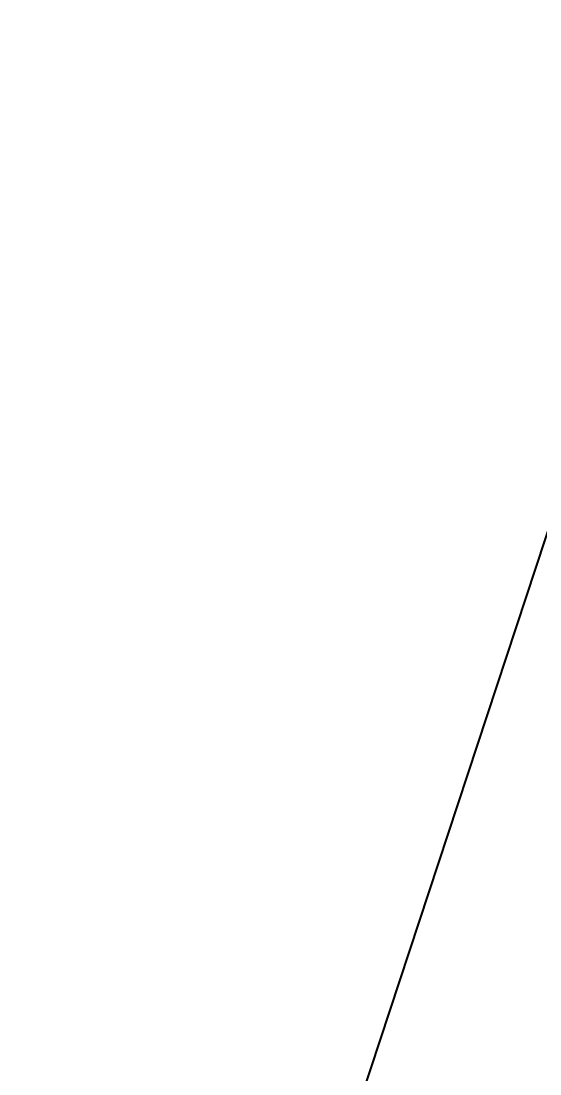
# Model space of a CAD drawing. Header units: metres. Extents: x 2682525 to 2683550, y 1250555 to 1251328.
# Drawn here: x 2683059.48 to 2683062.89, y 1250845.37 to 1250852.29 of the extents above; entities that cross this region are included whole.
import ezdxf

# ---------------------------------------------------------------- set-up
doc = ezdxf.new("R2010")
doc.units = ezdxf.units.M
doc.header["$PDMODE"] = 2
doc.header["$PDSIZE"] = -2
doc.linetypes.add('IMPORT-_22_ISO-10 Strichpunktlinie _2_', pattern=[46.98999999999999, 30.47999999999999, -7.619999999999998, 1.270000000000001, -7.619999999999998])
doc.linetypes.add('IMPORT-_24_ISO-02 Strichlinie _2_', pattern=[38.09999999999999, 30.47999999999999, -7.619999999999998])
for name, color, linetype, lineweight, true_color in [('2458 A U1_dwg-1', 9, 'Continuous', 18, 0x808080), ('_22_000 Linien-Strichpunktlinie kurz 0_10', 9, 'IMPORT-_22_ISO-10 Strichpunktlinie _2_', 18, 0x808080), ('_24_Keine-1', 1, 'IMPORT-_24_ISO-02 Strichlinie _2_', 18, 0xff0000), ('_25_200 Materialien-Beton', 9, 'Continuous', 18, 0x808080), ('_25_300 Bauteile 3D-Raum-NGF Nettogeschossfläche', 9, 'Continuous', 18, 0x808080), ('_25_300 Bauteile 3D-Wand Innen', 9, 'Continuous', 18, 0x808080), ('_25_600 Situation-Baulinie', 9, 'Continuous', 18, 0x808080), ('_25_800 Beschriftung-1_50-Text', 9, 'Continuous', 18, 0x808080), ('_25_Keine', 9, 'Continuous', 18, 0x808080), ('Bemassung', 9, 'Continuous', 18, 0x808080)]:
    doc.layers.add(name, color=color, linetype=linetype, lineweight=lineweight, true_color=true_color)
doc.layers.add('A-____-____-DIMS', color=7, linetype='Continuous', lineweight=9)
doc.layers.add('Bemassung-1', color=7, linetype='Continuous', lineweight=18)
doc.styles.add('Arial_31', font='arial.ttf', dxfattribs={"width": 0.9, "height": 200})
doc.styles.add('ISOCP_10', font='isocp___.ttf', dxfattribs={"height": 251.7216435185185})
doc.styles.add('ISOCP_2', font='isocp___.ttf', dxfattribs={"height": 125.8608217592593})
doc.styles.add('ISOCP_3', font='isocp___.ttf', dxfattribs={"height": 75.51649305555554})
doc.styles.add('ISOCP_7', font='isocp___.ttf', dxfattribs={"height": 151.0329861111111})
doc.dimstyles.new('2_0_mm_-_Arial', dxfattribs={"dimscale": 304.8, "dimtxt": 204.051879991394, "dimasz": 0.2460629921259842, "dimexe": 0.3280839895013123, "dimexo": 0.3280840109072179, "dimgap": 0.08202099737532807, "dimtad": 1, "dimdec": 1, "dimlfac": 0.001, "dimrnd": 0.09999999999999999, "dimzin": 0, "dimdsep": 46, "dimtxsty": 'Arial_31', "dimblk1": 'OBLIQUE', "dimblk2": 'OBLIQUE', "dimsah": 1, "dimcen": 0.09, "dimdle": 0.3280839895013123, "dimazin": 0, "dimtfac": 1, "dimtdec": 4, "dimtix": 1, "dimtmove": 0, "dimatfit": 3, "dimfxl": 1, "dimtvp": 1, "dimtfill": 1, "dimtolj": 1, "dimtzin": 0, "dimarcsym": 2})
doc.dimstyles.new('2_0_mm_-_Arial_1', dxfattribs={"dimscale": 304.8, "dimtxt": 204.051879991394, "dimasz": 0.2460629921259842, "dimexe": 0.3280839895013123, "dimexo": 0.3280840109072179, "dimgap": 0.08202099737532807, "dimtad": 1, "dimdec": 1, "dimlfac": 0.001, "dimrnd": 0.09999999999999999, "dimzin": 0, "dimdsep": 46, "dimtxsty": 'Arial_31', "dimblk1": 'OBLIQUE', "dimblk2": 'OBLIQUE', "dimsah": 1, "dimcen": 0.09, "dimdle": 0.3280839895013123, "dimazin": 0, "dimtfac": 1, "dimtdec": 4, "dimtix": 1, "dimtmove": 2, "dimatfit": 3, "dimfxl": 1, "dimtvp": 1, "dimtfill": 1, "dimtolj": 1, "dimtzin": 0, "dimarcsym": 2})
pattern_1 = [(18.233, (0, 0), (18.77292067800844, -56.98752011815572), []), (288.233, (0, 0), (63.31313485127099, 20.85671487326738), [])]

# ---------------------------------------------------------------- blocks, each defined once
blk = doc.blocks.new('2458 A U1_dwg_VW_SLASH-9044897-U01 Bodenplatte')
at = {"layer": 'Bemassung'}
for p, q in [((-111817.9095322741, -32550.50193177329), (-111930.1627337875, -32662.75513328666)), ((-111774.0361330308, -32606.62853252998), (-111986.2773439682, -32606.62853252998))]:
    blk.add_line(p, q, dxfattribs=at)
blk = doc.blocks.new('2458 A U1_dwg_VW_SLASH-9044900-U01 Bodenplatte')
at = {"layer": 'Bemassung'}
for p, q in [((-111930.1627337875, -32662.75513328683), (-111817.9095322741, -32550.50193177346)), ((-111974.0361330307, -32606.62853253014), (-111761.7949220933, -32606.62853253014))]:
    blk.add_line(p, q, dxfattribs=at)
blk = doc.blocks.new('2458 A U1_dwg_VW_SLASH-9046456-U01 Bodenplatte')
at = {"layer": 'Bemassung'}
for p, q in [((-113835.2471088184, -32287.70139604706), (-113722.9939073051, -32175.44819453369)), ((-113879.1205080617, -32231.57479529037), (-113666.8792971243, -32231.57479529037))]:
    blk.add_line(p, q, dxfattribs=at)
blk = doc.blocks.new('2458 A U1_dwg_VW_SLASH-9046457-U01 Bodenplatte')
at = {"layer": 'Bemassung'}
for p, q in [((-113942.9939072961, -32175.44819453369), (-114055.2471088094, -32287.70139604706)), ((-113899.1205080528, -32231.57479529037), (-114111.3617189902, -32231.57479529037))]:
    blk.add_line(p, q, dxfattribs=at)
blk = doc.blocks.new('2458 A U1_dwg_VW_SLASH-9046458-U01 Bodenplatte')
at = {"layer": 'Bemassung'}
for p, q in [((-113322.9939073068, -32175.44819453038), (-113435.2471088202, -32287.70139604375)), ((-113279.1205080635, -32231.57479528707), (-113491.361719001, -32231.57479528707))]:
    blk.add_line(p, q, dxfattribs=at)
blk = doc.blocks.new('2458 A U1_dwg_VW_SLASH-9046459-U01 Bodenplatte')
at = {"layer": 'Bemassung'}
for p, q in [((-113835.2471088184, -32287.70139604375), (-113722.9939073051, -32175.44819453038)), ((-113879.1205080617, -32231.57479528707), (-113666.8792971243, -32231.57479528707))]:
    blk.add_line(p, q, dxfattribs=at)
blk = doc.blocks.new('2458 A U1_dwg_VW_SLASH-9046460-U01 Bodenplatte')
at = {"layer": 'Bemassung'}
for p, q in [((-113335.2471088202, -32287.70139603778), (-113222.9939073068, -32175.44819452441)), ((-113379.1205080635, -32231.5747952811), (-113166.879297126, -32231.5747952811))]:
    blk.add_line(p, q, dxfattribs=at)
blk = doc.blocks.new('2458 A U1_dwg_VW_SLASH-9046461-U01 Bodenplatte')
at = {"layer": 'Bemassung'}
for p, q in [((-113322.9939073068, -32175.44819452441), (-113435.2471088202, -32287.70139603778)), ((-113279.1205080635, -32231.5747952811), (-113491.361719001, -32231.5747952811))]:
    blk.add_line(p, q, dxfattribs=at)
blk = doc.blocks.new('2458 A U1_dwg_VW_SLASH-9046462-U01 Bodenplatte')
at = {"layer": 'Bemassung'}
for p, q in [((-113075.2471088184, -32287.70139603626), (-112962.9939073051, -32175.44819452289)), ((-113119.1205080617, -32231.57479527958), (-112906.8792971242, -32231.57479527958))]:
    blk.add_line(p, q, dxfattribs=at)
blk = doc.blocks.new('2458 A U1_dwg_VW_SLASH-9046463-U01 Bodenplatte')
at = {"layer": 'Bemassung'}
for p, q in [((-113222.9939073068, -32175.44819452289), (-113335.2471088202, -32287.70139603626)), ((-113179.1205080635, -32231.57479527958), (-113391.361719001, -32231.57479527958))]:
    blk.add_line(p, q, dxfattribs=at)
blk = doc.blocks.new('2458 A U1_dwg-9041719-U01 Bodenplatte')
at = {"layer": '_25_200 Materialien-Beton'}
h = blk.add_hatch(dxfattribs=at)
h.set_pattern_fill('FP_1', color=256, style=0, pattern_type=2)
h.set_pattern_definition(pattern_1)
h.paths.add_polyline_path([(-113779.1205080546, -33633.60583742596), (-113379.1205080604, -33633.60583740992), (-113379.1205080637, -32683.05966288998), (-113779.1205080562, -32683.05966288995)])
h = blk.add_hatch(dxfattribs=at)
h.set_pattern_fill('FP_1', color=256, style=0, pattern_type=2)
h.set_pattern_definition(pattern_1)
h.paths.add_polyline_path([(-113779.1205080559, -34033.60583743265), (-113019.1205080559, -34033.60583742125), (-113019.1205080619, -33633.60583741458), (-113779.1205080562, -33633.605837426), (-113779.1205080586, -33853.59966179221)])
h = blk.add_hatch(dxfattribs=at)
h.set_pattern_fill('FP_1', color=256, style=0, pattern_type=2)
h.set_pattern_definition(pattern_1)
h.paths.add_polyline_path([(-114279.1205080539, -34033.60583744016), (-113779.1205080539, -34033.60247921461), (-113779.1205080528, -33853.59966179221), (-114279.1205080528, -33853.59966179221)])
h = blk.add_hatch(dxfattribs=at)
h.set_pattern_fill('FP_1', color=256, style=0, pattern_type=2)
h.set_pattern_definition(pattern_1)
h.paths.add_polyline_path([(-113020.7804358144, -36217.62907878694), (-113019.1205080559, -34033.60583742125), (-113369.1205080377, -34033.60583744865), (-113319.1205080231, -36217.62907877823)])
h = blk.add_hatch(dxfattribs=at)
h.set_pattern_fill('FP_1', color=256, style=0, pattern_type=2)
h.set_pattern_definition(pattern_1)
h.paths.add_polyline_path([(-118724.2550663651, -36217.6290787884), (-108898.0000000001, -36217.62907878838), (-108898.0000000001, -35967.62907878837), (-118474.2550663652, -35967.62907878838)])
h = blk.add_hatch(dxfattribs=at)
h.set_pattern_fill('FP_1', color=256, style=0, pattern_type=2)
h.set_pattern_definition(pattern_1)
h.paths.add_polyline_path([(-113020.7804358107, -36217.62907878696), (-112647.2917795154, -36217.62907878136), (-112647.2917795192, -35967.62907878844), (-113020.7804358144, -35967.62907879404)])
at = {"layer": '_25_Keine'}
for points in [[(-113920.5418642956, -32824.4810191294), (-113779.1205080562, -32683.05966288997), (-113920.5418642956, -32541.63830665478)], [(-113237.6991518427, -32824.4810191252), (-113379.1205080778, -32683.05966289003), (-113237.6991518427, -32541.63830665056)], [(-113510.5418642897, -34175.02719366588), (-113369.1205080502, -34033.60583742644), (-113510.5418642897, -33892.18448119125)], [(-114140.541864294, -34718.34878192034), (-113999.1205080545, -34576.9274256809), (-114140.541864294, -34435.5060694457)], [(-112879.0801352618, -35023.01758384486), (-113020.5014914969, -34881.59622760963), (-112879.0801352618, -34740.17487137021)], [(-113460.5418642625, -36359.05043501766), (-113319.1205080231, -36217.62907877822), (-113460.5418642625, -36076.20772254303)]]:
    blk.add_hatch(color=256, dxfattribs=at).paths.add_polyline_path(points)
at = {"layer": '_22_000 Linien-Strichpunktlinie kurz 0_10', "flags": 128}
for points in [[(-104229.0730545035, -21408.61881256097), (-105204.2550664989, -21408.61881256097), (-105204.2550664989, -24208.61884571297), (-100924.0361330748, -24208.61884571297), (-100924.0361330748, -37188.61881257763), (-109124.0361330749, -37188.61881257763), (-109124.0361330749, -34258.61881234243), (-118874.2550664968, -34258.61881234243), (-118874.2550664968, -27098.61881237621), (-117674.2550664968, -27098.61881237621), (-117674.2550664968, -21873.83377174422)], [(-104229.0730545035, -21408.61881256097), (-105204.2550664989, -21408.61881256097), (-105204.2550664989, -24208.61884571297), (-100924.0361330748, -24208.61884571297), (-100924.0361330748, -37188.61881257763), (-109124.0361330749, -37188.61881257763), (-109124.0361330749, -34258.61881234243), (-118874.2550664968, -34258.61881234243), (-118874.2550664968, -27098.61881237621), (-117674.2550664968, -27098.61881237621), (-117674.2550664968, -21873.83377174422)], [(-102517.8593740747, -36783.61881257759), (-102517.8593740747, -36963.61881257763), (-108899.0361330747, -36963.61881257763), (-108899.0361330747, -34033.61881234244), (-116024.2361330747, -34033.61881234244), (-116024.2361330747, -33853.61881234241)], [(-102517.8593740747, -36783.61881257759), (-102517.8593740747, -36963.61881257763), (-108899.0361330747, -36963.61881257763), (-108899.0361330747, -34033.61881234244), (-116024.2361330747, -34033.61881234244), (-116024.2361330747, -33853.61881234241)]]:
    blk.add_lwpolyline(points, dxfattribs=at)
at = {"layer": '_24_Keine-1', "flags": 128}
blk.add_lwpolyline([(-120346.04804202, -37184.60759412197), (-79100.88624511052, -37184.60759412197), (-44387.89335349894, -37184.60759412197), (-34398.49231407593, -37203.06322460497), (-15063.83701333332, -36526.14934421361), (-8041.731119435301, -36152.02896011105)], dxfattribs=at)
blk.add_lwpolyline([(-120346.04804202, -37184.60759412197), (-79100.88624511052, -37184.60759412197), (-44387.89335349894, -37184.60759412197), (-34398.49231407593, -37203.06322460497), (-15063.83701333332, -36526.14934421361), (-8041.731119435301, -36152.02896011105)], dxfattribs=at)
at = {"layer": '_25_200 Materialien-Beton', "flags": 128}
for points in [[(-18304.1090539221, -33460.46579612361), (-18304.1090539221, -36217.62907878838), (-48500.30777385931, -36217.62907878838), (-78601.41820321263, -36217.62907878838), (-101147.9999999997, -36217.62907878838), (-108898, -36217.62907878838), (-118724.255066365, -36217.62907878838), (-118724.255066365, -27248.6188122859), (-117524.2550665291, -27248.6188122859), (-117524.2550665291, -24902.67338658694)], [(-45650.307773881, -30877.67519800747), (-45650.307773881, -35967.62907878837), (-48500.30777385931, -35967.62907878837), (-78601.41820321263, -35967.62907878837), (-101147.9999999998, -35967.62907878837), (-108898, -35967.62907878837), (-118474.255066365, -35967.62907878837), (-118474.255066365, -27498.61881228587), (-117274.2550665292, -27498.61881228587), (-117274.2550665292, -24902.84229519893)], [(-113779.120508056, -32683.05966288991), (-113779.120508056, -33633.60583742592), (-113379.1205080603, -33633.60583742592), (-113379.1205080603, -32683.05966288994)], [(-114279.1205080538, -34033.60583744013), (-113779.1205080538, -34033.60583744013), (-113779.1205080538, -33853.59966179218), (-114279.1205080527, -33853.59966179218)], [(-112647.2917795153, -36217.62907878133), (-113020.7804358106, -36217.62907878133), (-113020.7804358106, -35967.629078794), (-112647.291779519, -35967.629078794)]]:
    blk.add_lwpolyline(points, dxfattribs=at)
for points in [[(-113779.1205080618, -33633.60583742596), (-113019.1205080618, -33633.60583742596), (-113019.1205080618, -34033.60583742122), (-113779.1205080558, -34033.60583742122)], [(-113020.7804358106, -36217.6290787869), (-113020.7804358106, -34033.60583742122), (-113369.1205080376, -34033.60583742122), (-113319.120508023, -36217.6290787782)]]:
    blk.add_lwpolyline(points, close=True, dxfattribs=at)
at = {"layer": '_25_300 Bauteile 3D-Raum-NGF Nettogeschossfläche', "flags": 128}
blk.add_lwpolyline([(-117274.2550665293, -27498.61881228585), (-118474.2550663646, -27498.61881228585), (-118474.2550663646, -35967.62907878839), (-78801.41820321266, -35967.62907878839), (-78801.41820321266, -28020.38244426707)], dxfattribs=at)
at = {"layer": '_25_300 Bauteile 3D-Wand Innen', "flags": 128}
for points in [[(-18304.1090539221, -33460.46579612361), (-18304.1090539221, -36217.62907878838), (-48500.30777385931, -36217.62907878838), (-78601.41820321263, -36217.62907878838), (-101147.9999999997, -36217.62907878838), (-108898, -36217.62907878838), (-118724.255066365, -36217.62907878838), (-118724.255066365, -27248.6188122859), (-117524.2550665291, -27248.6188122859), (-117524.2550665291, -24902.67338658694)], [(-78809.07370373262, -35967.62907878835), (-101147.9999999998, -35967.62907878835), (-108898, -35967.62907878835), (-118474.255066365, -35967.62907878835), (-118474.255066365, -27498.61881228587), (-117274.2550665291, -27498.61881228587), (-117274.2550665291, -24902.84229519893)]]:
    blk.add_lwpolyline(points, dxfattribs=at)
at = {"layer": '_25_600 Situation-Baulinie', "flags": 128}
blk.add_lwpolyline([(-39998.30878082777, -19697.6751988499), (-28728.35925969961, -19697.6751988499), (-28728.35925969961, -15650.46579640768), (-31328.35925987479, -15650.46579640768), (-31328.35925987479, -7749.77864224621), (-18478.89012047552, -7749.77864224621), (-18478.89012047552, -6190.465796475198), (-8478.890120348786, -6190.465796475198), (-8478.890120348786, -13050.46579667138), (-9678.89012010524, -13050.46579667138), (-9678.89012010524, -26600.46579642589), (-8478.890120445896, -26600.46579642589), (-8478.890120445896, -33460.46579628942), (-18304.10905391994, -33460.46579628942), (-18304.10905391994, -36217.6290792397), (-118724.2550663652, -36217.6290792397), (-118724.2550663652, -27248.61881228595), (-117524.2550665293, -27248.61881228595), (-117524.2550665293, -21873.83377174422)], dxfattribs=at)
at = {"layer": '_25_Keine'}
for p, q in [((-113779.1205080562, -32683.05966288997), (-113920.5418642956, -32541.63830665478)), ((-113920.5418642956, -32541.63830665478), (-113920.5418642956, -32824.4810191294)), ((-113379.1205080778, -32683.05966289003), (-113237.6991518427, -32541.63830665056)), ((-113237.6991518427, -32541.63830665056), (-113237.6991518427, -32824.4810191252)), ((-113920.5418642956, -32824.4810191294), (-113779.1205080562, -32683.05966288997)), ((-113237.6991518427, -32824.4810191252), (-113379.1205080778, -32683.05966289003)), ((-114021.797980698, -33250.0707347889), (-114012.0921305769, -33360.44233850603)), ((-113523.1845826998, -33787.95407735598), (-113564.3441060096, -33675.02404287836)), ((-113369.1205080502, -34033.60583742644), (-113510.5418642897, -33892.18448119125)), ((-113510.5418642897, -33892.18448119125), (-113510.5418642897, -34175.02719366588)), ((-113510.5418642897, -34175.02719366588), (-113369.1205080502, -34033.60583742644)), ((-113999.1205080467, -34253.60583744281), (-113999.1205080467, -34783.79807660083)), ((-113999.1205080545, -34576.9274256809), (-114140.541864294, -34435.5060694457)), ((-114140.541864294, -34435.5060694457), (-114140.541864294, -34718.34878192034)), ((-114140.541864294, -34718.34878192034), (-113999.1205080545, -34576.9274256809)), ((-113020.5014914969, -34881.59622760963), (-112879.0801352618, -34740.17487137021)), ((-112879.0801352618, -34740.17487137021), (-112879.0801352618, -35023.01758384486)), ((-112879.0801352618, -35023.01758384486), (-113020.5014914969, -34881.59622760963)), ((-113319.1205080231, -36217.62907877822), (-113460.5418642625, -36076.20772254303)), ((-113460.5418642625, -36076.20772254303), (-113460.5418642625, -36359.05043501766)), ((-113460.5418642625, -36359.05043501766), (-113319.1205080231, -36217.62907877822))]:
    blk.add_line(p, q, dxfattribs=at)
at = {"layer": '_25_Keine', "flags": 128}
for points in [[(-117269.2550664966, -24902.84567337119), (-101324.036133105, -24902.84567337119), (-101324.036133105, -35967.62907923994), (-117269.2550664967, -35967.62907923994)], [(-113279.1205080778, -32683.05966288847), (-113279.1205080778, -33633.60583740978), (-113379.1205080635, -33633.60583740978), (-113379.1205080635, -32683.05966289)], [(-113976.556645532, -32841.10377158592), (-113922.5923368801, -33454.7853544945), (-113558.5771218017, -33454.7853544945), (-113417.0295071362, -33842.98576595992), (-113194.4256358967, -33761.85242620213), (-113227.6658789789, -33670.65059349457), (-113359.0679179931, -33718.54369017015), (-113490.6496149464, -33357.52312518576), (-113833.6862290441, -33357.52312518576), (-113843.6449281762, -33244.43041244239), (-113550.1774792498, -33244.43041244239), (-113558.7125828541, -33147.23335484383), (-113852.180032139, -33147.23335484383), (-113870.6746460839, -32937.04604587086)], [(-113779.120508067, -32903.04051233035), (-113779.120508067, -33853.59966179219), (-113999.1205080527, -33853.59966179219), (-113999.1205080527, -32903.04051233365)], [(-113279.120508065, -33533.60583741845), (-113019.1205080632, -33533.60583741845), (-113019.1205080632, -33633.60583741454), (-113279.1205080635, -33633.60583741454)], [(-113279.1205080618, -33753.58668685016), (-113019.1205080543, -33753.58668685016), (-113019.1205080543, -33853.58668684626), (-113279.1205080603, -33853.58668684626)], [(-114279.1205080538, -34033.60583744015), (-113369.1205080376, -34033.60583744015), (-113369.1205080376, -34233.60583744862), (-114279.1205080508, -34233.60583744862), (-113369.1205080345, -34233.60583744862), (-113369.1205080345, -34253.60583744863), (-114279.1205080504, -34253.60583744863)]]:
    blk.add_lwpolyline(points, dxfattribs=at)
for points in [[(-115374.0361330307, -30857.67519800745), (-111874.0361330307, -30857.67519800745), (-111874.0361330307, -35857.67519800744), (-115374.0361330307, -35857.67519800744)], [(-115374.0361330307, -30857.67519800745), (-112874.0361330307, -30857.67519800745), (-112874.0361330307, -35857.67519800743), (-115374.0361330307, -35857.67519800743)], [(-111874.0361330308, -30857.67519800745), (-109374.0361330308, -30857.67519800745), (-109374.0361330308, -35857.67519800743), (-111874.0361330308, -35857.67519800743)], [(-116974.2550662479, -35967.62907747316), (-116974.2550662479, -32967.62907747317), (-115474.2550662479, -32967.62907747317), (-115474.2550662479, -35967.62907747316)], [(-114140.5418642985, -33289.28402347991), (-113999.1205080633, -33147.86266724047), (-114140.5418643028, -33006.44131100528)], [(-113137.6991518313, -33289.28402346485), (-113279.1205080707, -33147.86266722968), (-113137.6991518355, -33006.44131099022)]]:
    blk.add_lwpolyline(points, close=True, dxfattribs=at)
at = {"layer": '_25_Keine'}
for points in [[(-113870.6738350463, -32937.04616291667), (-113842.0152769215, -32936.73913944061), (-113792.9357483479, -32907.1278452468), (-113765.6676105082, -32856.70882574481), (-113767.7523444142, -32799.42634366393), (-113798.6133803985, -32751.12287249634), (-113849.7155585522, -32725.15758303635), (-113906.9256766571, -32728.7116307607), (-113954.4212747458, -32760.80208153707), (-113979.0666134715, -32812.55375926712), (-113976.5561031585, -32841.10379525989)], [(-114021.7978089173, -33250.07103533689), (-114106.9702677074, -33299.45494107544), (-114207.0399506124, -33469.03834265955), (-114211.1450582466, -33665.90281284363), (-114118.2317498752, -33839.51038369485), (-113952.1522208412, -33945.29347102614), (-113755.5414976921, -33956.09602036841), (-113578.8724078121, -33869.14486045378), (-113523.1854397942, -33787.95323850115)], [(-114012.0922424997, -33360.44219728412), (-114073.6563664, -33408.5100468012), (-114130.8266019193, -33553.88611844264), (-114106.1662560809, -33708.14079544968), (-114006.5219517682, -33828.44728178057), (-113859.5586284192, -33881.40405307083), (-113706.0787329786, -33852.30835354664), (-113588.693953506, -33749.2382241033), (-113564.3442970647, -33675.02398193947)]]:
    blk.add_open_spline(points, degree=2, dxfattribs=at)
at = {"layer": 'Bemassung'}
for p, q in [((-113999.1205080527, -33850.59966179551), (-113999.1205080527, -32131.5747952904)), ((-113019.1205080617, -33630.60583741453), (-113019.1205080617, -32131.57479527959)), ((-114111.3617189902, -32231.57479529037), (-114223.6029299277, -32231.57479529037)), ((-113779.1205080618, -32231.57479529037), (-113999.1205080527, -32231.57479529037)), ((-113391.361719001, -32231.57479527958), (-113503.6029299385, -32231.57479527958)), ((-113166.879297126, -32231.5747952811), (-113054.6380861885, -32231.5747952811)), ((-112906.8792971242, -32231.57479527958), (-112794.6380861868, -32231.57479527958)), ((-109276.2773439682, -33606.62853253336), (-115481.7949220932, -33606.62853253336))]:
    blk.add_line(p, q, dxfattribs=at)
at = {"layer": 'Bemassung', "flags": 128}
for points in [[(-111874.0361330308, -32706.62853253013), (-111874.0361330308, -31745.67519800749)], [(-113779.1205080618, -32131.57479528708), (-113779.1205080618, -33630.60583742595)], [(-113379.1205080635, -32131.57479528111), (-113379.1205080635, -33630.60583741125)], [(-113279.1205080635, -32131.57479527959), (-113279.1205080635, -33630.60583740978)]]:
    blk.add_lwpolyline(points, close=True, dxfattribs=at)
for points in [[(-113603.6029299385, -32231.5747952811), (-113491.361719001, -32231.5747952811), (-113666.8792971243, -32231.5747952811), (-113554.6380861868, -32231.5747952811)], [(-113019.1205080617, -32231.57479527958), (-113279.1205080635, -32231.57479527958), (-113379.1205080635, -32231.57479527958)], [(-111986.2773439682, -32606.62853252998), (-115261.7949220932, -32606.62853252998), (-115149.5537111557, -32606.62853252998)], [(-109598.5185549058, -32606.62853253031), (-109486.2773439683, -32606.62853253031), (-111761.7949220933, -32606.62853253031)], [(-109498.5185549057, -33106.62853253094), (-109386.2773439682, -33106.62853253094), (-115371.7949220932, -33106.62853253094), (-115259.5537111557, -33106.62853253094)]]:
    blk.add_lwpolyline(points, dxfattribs=at)
for name in ['2458 A U1_dwg_VW_SLASH-9046457-U01 Bodenplatte', '2458 A U1_dwg_VW_SLASH-9046456-U01 Bodenplatte', '2458 A U1_dwg_VW_SLASH-9046459-U01 Bodenplatte', '2458 A U1_dwg_VW_SLASH-9046458-U01 Bodenplatte', '2458 A U1_dwg_VW_SLASH-9046461-U01 Bodenplatte', '2458 A U1_dwg_VW_SLASH-9046463-U01 Bodenplatte', '2458 A U1_dwg_VW_SLASH-9046460-U01 Bodenplatte', '2458 A U1_dwg_VW_SLASH-9046462-U01 Bodenplatte', '2458 A U1_dwg_VW_SLASH-9044897-U01 Bodenplatte', '2458 A U1_dwg_VW_SLASH-9044900-U01 Bodenplatte']:
    blk.add_blockref(name, (0, 0))
at = {"layer": '_25_800 Beschriftung-1_50-Text', "insert": (-113627.8201727573, -33929.09852917444), "char_height": 125.8608217592593, "width": 1505.672525439408, "attachment_point": 1, "line_spacing_factor": 1.478621465017729, "style": 'ISOCP_2'}
blk.add_mtext('Deckenversatz', dxfattribs=at)
at = {"layer": '_25_Keine', "attachment_point": 1, "line_spacing_factor": 1.478621465017729}
for s, insert, char_height, width, rotation, style in [('458.78', (-114011.970315026, -32303.07723829285), 151.0329861111111, 791.6883116883117, 270.0000000008598, 'ISOCP_7'), ('458.38', (-113087.8276025731, -32303.07723828503), 151.0329861111111, 791.6883116883117, 270.0000000008598, 'ISOCP_7'), ('459.00', (-114231.9703150316, -32880.4433811264), 151.0329861111111, 791.6883116883117, 270.0000000008598, 'ISOCP_7'), ('458.28', (-112987.8276025643, -32891.92071906971), 151.0329861111111, 791.6883116883117, 270.0000000008598, 'ISOCP_7'), ('Unterzug', (-113216.7338502884, -33998.63276135077), 75.51649305555554, 558.2727424099461, 90.00000000085986, 'ISOCP_3'), ('40/76', (-113093.9573192691, -33865.98953514288), 75.51649305555554, 365.4148859410557, 90.00000000085986, 'ISOCP_3'), ('458.37', (-113642.5154867035, -34418.01887904565), 151.0329861111111, 791.6883116883117, 90.00000000085986, 'ISOCP_7'), ('OK F. Terrain LA', (-114254.2365496289, -35530.51298021604), 125.8608217592593, 1657.931544865865, 90.00000000085986, 'ISOCP_2'), ('458.02', (-112747.4537576775, -35136.19886551594), 151.0329861111111, 791.6883116883117, 90.00000000085986, 'ISOCP_7'), ('458.32', (-113592.5154866764, -36601.11490561231), 151.0329861111111, 791.6883116883117, 90.00000000085986, 'ISOCP_7')]:
    blk.add_mtext(s, dxfattribs=dict(at, insert=insert, char_height=char_height, width=width, rotation=rotation, style=style))
at = {"layer": '_25_Keine', "insert": (-115860.594560052, -35789.13236781239), "char_height": 251.7216435185185, "width": 575.2007400555041, "attachment_point": 1, "line_spacing_factor": 1.478621465017729, "style": 'ISOCP_10'}
blk.add_mtext('M4', dxfattribs=at)
at = {"layer": 'Bemassung-1', "char_height": 125.8608217592593, "attachment_point": 2, "line_spacing_factor": 1.478621465017729, "style": 'ISOCP_2'}
for s, insert, width in [('10', (-113329.1205080635, -32012.04151931338), 203.0120259019426), ('22', (-113889.1205080573, -32125.61468458323), 236.8473635522664), ('40', (-113676.2640592099, -32087.9082106761), 253.7650323774283), ('26', (-113185.5355382486, -32087.90821066875), 236.8473635522664), ('3.50', (-113624.0361330307, -32499.59525656229), 406.0240518038852), ('6.21', (-112379.0361330307, -32999.59525656296), 372.1887141535614), ('6.43', (-112379.0361330307, -33499.59525656568), 422.9417206290471)]:
    blk.add_mtext(s, dxfattribs=dict(at, insert=insert, width=width))
blk = doc.blocks.new('_Oblique')
at = {"color": 0, "linetype": 'ByBlock', "lineweight": -2}
blk.add_line((-0.5, -0.5), (0.5, 0.5), dxfattribs=at)
blk = doc.blocks.new('*D1807')
at = {"layer": 'A-____-____-DIMS', "color": 0, "lineweight": -2, "transparency": 16777216}
for p, q in [((2683068.897622096, 1250867.009540824), (2683135.861756529, 1250900.785341326)), ((2683053.688199543, 1250859.338114525), (2683068.897622096, 1250867.009540824)), ((2683053.688199543, 1250859.338114525), (2682986.72406511, 1250825.562314023)), ((2683113.74310552, 1250778.098576879), (2683113.932022766, 1250777.724028246)), ((2683098.698719751, 1250770.099947516), (2683098.722600213, 1250770.052601948))]:
    blk.add_line(p, q, dxfattribs=at)
at = {"layer": 'A-____-____-DIMS', "color": 0, "lineweight": -2, "transparency": 16777216, "xscale": 74.99999999999999, "yscale": 74.99999999999999, "zscale": 74.99999999999999}
for p, rotation in [((2683068.897622096, 1250867.009540824), 206.7657572042305), ((2683053.688199543, 1250859.338114525), 26.76575720423048)]:
    blk.add_blockref('_Oblique', p, dxfattribs=dict(at, rotation=rotation))
at = {"layer": 'A-____-____-DIMS', "color": 0, "transparency": 16777216, "insert": (2683004.047613651, 1250976.668747653), "char_height": 200, "width": 911.641014607705, "attachment_point": 5, "rotation": 26.76575720423047, "style": 'Arial_31', "bg_fill": 3, "box_fill_scale": 1.1, "bg_fill_color": 256, "bg_fill_true_color": 13158600, "bg_fill_transparency": 0}
blk.add_mtext('\\A1;0.0', dxfattribs=at)
at = {"layer": 'Defpoints', "color": 0, "transparency": 16777216}
for p in [(2683068.708701911, 1250867.384095282), (2683068.897622096, 1250867.009540824), (2683053.664316143, 1250859.385465919)]:
    blk.add_point(p, dxfattribs=at)
blk = doc.blocks.new('*D1808')
at = {"layer": 'A-____-____-DIMS', "color": 0, "lineweight": -2, "transparency": 16777216}
for p, q in [((2683101.306229421, 1250883.356000871), (2683168.270363854, 1250917.131801374)), ((2683068.897622741, 1250867.009539544), (2683001.933488308, 1250833.233739042)), ((2683146.196746825, 1250794.355752247), (2683146.340630091, 1250794.070488293)), ((2683113.74310552, 1250778.098576879), (2683113.932023411, 1250777.724026967))]:
    blk.add_line(p, q, dxfattribs=at)
at = {"layer": 'A-____-____-DIMS', "color": 0, "transparency": 16777216, "insert": (2682617.72699169, 1250788.948338999), "char_height": 200, "width": 911.641014607705, "attachment_point": 1, "rotation": 26.76575720423047, "line_spacing_factor": 0.9417779076525878, "style": 'Arial_31', "bg_fill": 3, "box_fill_scale": 1.1, "bg_fill_color": 256, "bg_fill_true_color": 13158600, "bg_fill_transparency": 0}
blk.add_mtext('\\A1;0.0', dxfattribs=at)
at = {"layer": 'A-____-____-DIMS', "color": 0, "lineweight": -2, "transparency": 16777216}
blk.add_line((2683068.897622741, 1250867.009539544), (2683101.306229421, 1250883.356000871), dxfattribs=at)
at = {"layer": 'Defpoints', "color": 0, "transparency": 16777216}
for p in [(2683101.162343216, 1250883.641270651), (2683101.306229421, 1250883.356000871), (2683068.708701911, 1250867.384095282)]:
    blk.add_point(p, dxfattribs=at)
at = {"layer": 'A-____-____-DIMS', "color": 0, "lineweight": -2, "transparency": 16777216, "xscale": 74.99999999999999, "yscale": 74.99999999999999, "zscale": 74.99999999999999}
for p, rotation in [((2683101.306229421, 1250883.356000871), 206.7657572042305), ((2683068.897622741, 1250867.009539544), 26.76575720423048)]:
    blk.add_blockref('_Oblique', p, dxfattribs=dict(at, rotation=rotation))
blk = doc.blocks.new('*D1809')
at = {"layer": 'A-____-____-DIMS', "color": 0, "lineweight": -2, "transparency": 16777216}
for p, q in [((2683132.910514814, 1250899.296771893), (2683199.874649247, 1250933.072572396)), ((2683101.30623005, 1250883.355999624), (2683132.910514814, 1250899.296771893)), ((2683101.30623005, 1250883.355999624), (2683034.342095617, 1250849.580199121)), ((2683177.801724807, 1250810.295150137), (2683177.944915484, 1250810.011259315)), ((2683146.196746825, 1250794.355752247), (2683146.34063072, 1250794.070487046))]:
    blk.add_line(p, q, dxfattribs=at)
at = {"layer": 'A-____-____-DIMS', "color": 0, "lineweight": -2, "transparency": 16777216, "xscale": 74.99999999999999, "yscale": 74.99999999999999, "zscale": 74.99999999999999}
for p, rotation in [((2683132.910514814, 1250899.296771893), 206.7657572042305), ((2683101.30623005, 1250883.355999624), 26.76575720423048)]:
    blk.add_blockref('_Oblique', p, dxfattribs=dict(at, rotation=rotation))
at = {"layer": 'A-____-____-DIMS', "color": 0, "transparency": 16777216, "insert": (2683059.863075263, 1251004.821305737), "char_height": 200, "width": 911.641014607705, "attachment_point": 5, "rotation": 26.76575720423047, "style": 'Arial_31', "bg_fill": 3, "box_fill_scale": 1.1, "bg_fill_color": 256, "bg_fill_true_color": 13158600, "bg_fill_transparency": 0}
blk.add_mtext('\\A1;0.0', dxfattribs=at)
at = {"layer": 'Defpoints', "color": 0, "transparency": 16777216}
for p in [(2683132.767321199, 1250899.58066854), (2683132.910514814, 1250899.296771893), (2683101.162343216, 1250883.641270651)]:
    blk.add_point(p, dxfattribs=at)

msp = doc.modelspace()

# ---------------------------------------------------------------- block references
at = {"layer": '2458 A U1_dwg-1', "xscale": 0.001, "yscale": 0.001, "zscale": 0.001, "rotation": 26.76575494316579}
msp.add_blockref('2458 A U1_dwg-9041719-U01 Bodenplatte', (2683147.144467305, 1250931.177239274), dxfattribs=at)

# ---------------------------------------------------------------- next in the draw order: dimensions: what is measured, and where the dimension line sits
at = {"layer": 'A-____-____-DIMS'}
dim = msp.add_linear_dim(base=(2683068.897622096, 1250867.009540824), p1=(2683053.664316142, 1250859.385465919), p2=(2683068.708701911, 1250867.384095282), angle=26.76575720423047, dimstyle='2_0_mm_-_Arial', override={"dimpost": '<>', "dimfxl": 17038.5332360565}, dxfattribs=at)
dim.commit()
dim.dimension.update_dxf_attribs({"geometry": '*D1807', "text_midpoint": (2683004.047613651, 1250976.668747653)})

# ---------------------------------------------------------------- next in the draw order: dimensions: what is measured, and where the dimension line sits
dim = msp.add_linear_dim(base=(2683101.306229421, 1250883.356000871), p1=(2683068.708701911, 1250867.384095282), p2=(2683101.162343216, 1250883.641270651), angle=26.76575720423047, dimstyle='2_0_mm_-_Arial_1', override={"dimpost": '<>', "dimfxl": 36297.85923366722}, dxfattribs=at)
dim.commit()
dim.dimension.update_dxf_attribs({"geometry": '*D1808', "text_midpoint": (2683084.754535631, 1250875.177022492), "dimtype": 160})

# ---------------------------------------------------------------- next in the draw order: dimensions: what is measured, and where the dimension line sits
dim = msp.add_linear_dim(base=(2683132.910514814, 1250899.296771893), p1=(2683101.162343216, 1250883.641270651), p2=(2683132.767321198, 1250899.58066854), angle=26.76575720423047, dimstyle='2_0_mm_-_Arial', override={"dimpost": '<>', "dimfxl": 35396.87893486193}, dxfattribs=at)
dim.commit()
dim.dimension.update_dxf_attribs({"geometry": '*D1809', "text_midpoint": (2683059.863075263, 1251004.821305737)})

doc.saveas('drawing.dxf')
